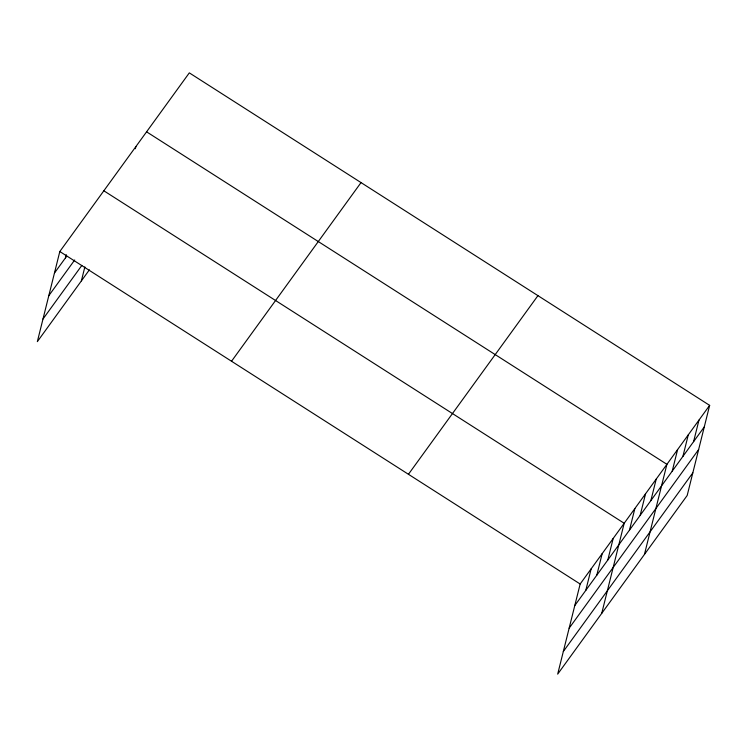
<?xml version="1.0" encoding="UTF-8"?>
<svg xmlns="http://www.w3.org/2000/svg" width="747" height="747" viewBox="0 0 747 747"><rect width="100%" height="100%" fill="white"/><g stroke="black" fill="none" stroke-linecap="round" stroke-linejoin="round"><path stroke-width="1.12" d="M709.65 405.369L580.158 584.014L557.682 674.13L687.184 495.476L709.65 405.369L189.318 72.87L59.816 251.524L37.35 341.631L89.388 269.844M65.447 257.892L66.259 254.662M81.376 280.891L84.869 266.894M135.356 148.718L135.898 146.561M585.788 590.391L591.157 568.831M596.797 575.199L602.166 553.648M607.797 560.017L613.175 538.456M601.718 613.39L624.184 523.274L103.842 190.784M629.488 530.09L634.866 508.539M640.17 515.355L645.548 493.795M650.861 500.611L656.23 479.06M644.446 554.433L666.912 464.317L146.58 131.827M672.225 471.142L677.604 449.582M682.907 456.398L688.286 434.838M693.589 441.664L698.968 420.103M54.447 273.075L66.744 256.109M48.798 295.7L74.7 259.975M42.99 319.016L81.843 265.418M231.533 361.249L361.025 182.595M408.441 474.289L537.943 295.644M574.779 605.574L704.272 426.92M569.139 628.199L698.632 449.545M563.322 651.505L692.824 472.851M59.816 251.524L580.158 584.014"/></g></svg>
